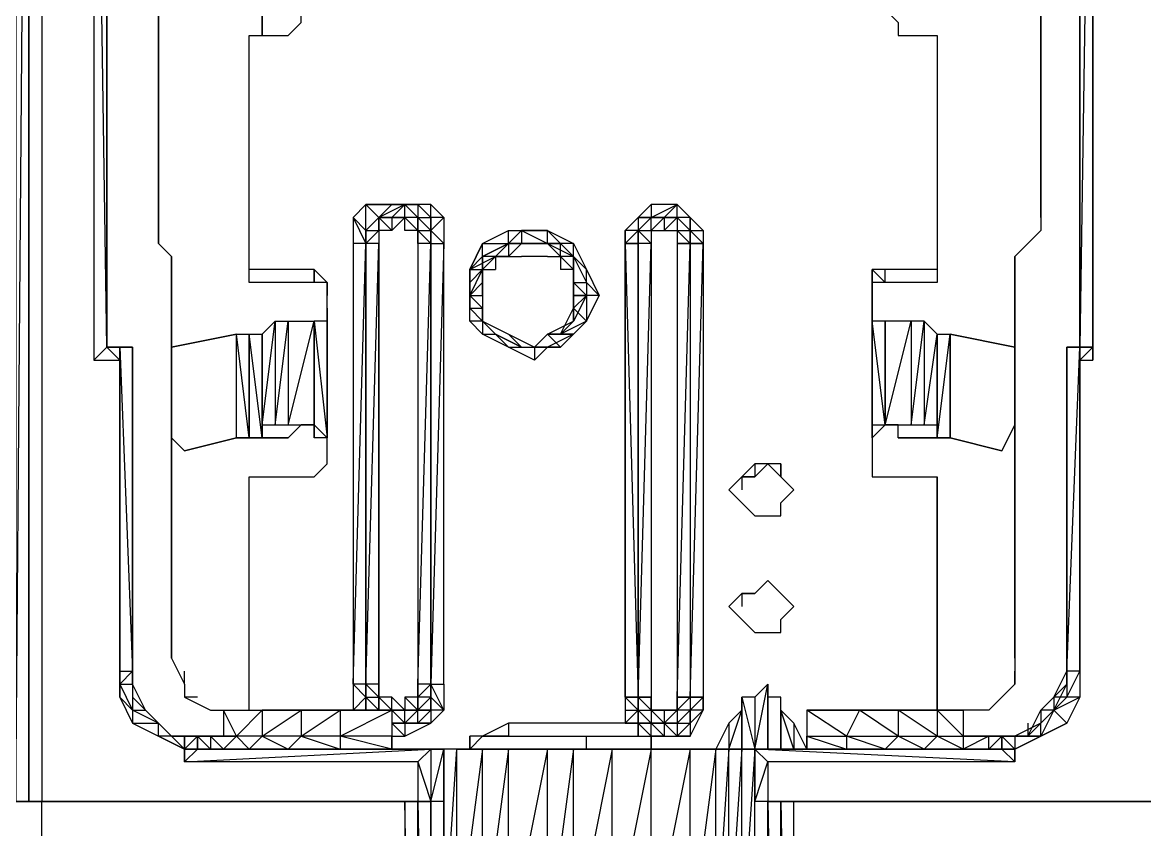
# Model space of a CAD drawing. Extents: x 0 to 105, y 0 to 125.
# Drawn here: x 35.71 to 68.74, y 72.91 to 96.67 of the extents above; entities that cross this region are included whole.
import ezdxf

# ---------------------------------------------------------------- set-up
doc = ezdxf.new("R2010")
doc.units = 0

# ---------------------------------------------------------------- blocks, each defined once
blk = doc.blocks.new('cvs-03')
at = {"extrusion": (0, -2e-16, -1), "flags": 128}
for points in [[(24289.741, 27535.906), (24289.741, 27486.604), (24290.123, 27486.604)], [(24289.741, 27535.906), (24288.978, 27535.906), (24288.978, 27511.075), (24288.596, 27511.075), (24288.596, 27535.524), (24286.306, 27535.524), (24286.306, 27534.761), (24282.108, 27534.761), (24281.726, 27534.761), (24281.345, 27534.379), (24281.345, 27533.998), (24281.345, 27526.364), (24281.345, 27525.96), (24281.726, 27525.579), (24282.108, 27525.579), (24288.215, 27525.579), (24288.215, 27499.603), (24287.451, 27499.603), (24287.451, 27490.443), (24287.451, 27489.68), (24287.07, 27488.916), (24286.306, 27488.535)], [(24258.041, 27535.524), (24258.041, 27511.075), (24257.659, 27511.075), (24257.659, 27535.906), (24256.896, 27535.906), (24256.896, 27486.604), (24268.368, 27486.604)], [(24290.505, 27534.379), (24290.505, 27486.604), (24290.123, 27534.379), (24290.123, 27486.604), (24290.505, 27486.604)], [(24287.833, 27525.579), (24287.833, 27525.197), (24287.833, 27499.985)], [(24287.833, 27519.854), (24287.833, 27499.985), (24287.833, 27525.197), (24287.833, 27499.985)], [(24259.186, 27499.985), (24259.186, 27525.197)], [(24287.451, 27499.985), (24287.833, 27499.985), (24287.451, 27499.985), (24287.07, 27499.985), (24287.07, 27490.443), (24287.07, 27499.985), (24287.07, 27490.443), (24287.07, 27499.985), (24287.833, 27499.985), (24287.833, 27519.854), (24287.451, 27519.854)], [(24285.925, 27519.854), (24285.925, 27518.327), (24286.306, 27518.327), (24286.306, 27517.945), (24286.306, 27517.564), (24286.306, 27503.801), (24286.306, 27503.42), (24286.306, 27503.038), (24285.925, 27502.656)], [(24260.331, 27517.564), (24260.331, 27503.801), (24260.331, 27503.42), (24260.712, 27503.038), (24261.094, 27502.656), (24261.094, 27490.825), (24261.094, 27490.061), (24261.476, 27489.68), (24261.857, 27489.298), (24262.621, 27489.298), (24263.384, 27489.298), (24264.529, 27489.298), (24265.674, 27489.298), (24267.223, 27489.298), (24267.223, 27488.535), (24266.056, 27488.535), (24266.056, 27488.153), (24264.911, 27488.153), (24266.056, 27488.535), (24264.529, 27488.535), (24264.911, 27488.153), (24263.766, 27488.153), (24264.529, 27488.535), (24263.384, 27488.535), (24263.766, 27488.153), (24262.621, 27488.153), (24263.002, 27488.153)], [(24260.331, 27503.801), (24260.331, 27517.564), (24260.331, 27517.945), (24260.712, 27518.327), (24261.094, 27518.327)], [(24264.529, 27511.075), (24264.911, 27510.694), (24264.911, 27509.93), (24264.529, 27509.549), (24264.529, 27509.167), (24263.384, 27509.167), (24263.384, 27502.275), (24264.911, 27502.275), (24265.292, 27502.275), (24265.292, 27501.893), (24265.292, 27501.13), (24265.292, 27497.313), (24265.292, 27496.55), (24265.292, 27496.168), (24264.911, 27496.168), (24263.384, 27496.168)], [(24281.345, 27501.13), (24281.345, 27501.893), (24281.726, 27502.275), (24283.635, 27502.275), (24283.635, 27509.167), (24282.49, 27509.167), (24282.108, 27509.549), (24282.108, 27509.93), (24282.108, 27510.694)], [(24283.635, 27501.893), (24283.635, 27502.275), (24283.635, 27509.167)], [(24263.384, 27509.167), (24263.384, 27502.275), (24263.384, 27501.893), (24264.911, 27501.893), (24265.292, 27501.893)], [(24277.91, 27503.801), (24278.291, 27504.183), (24279.055, 27504.183), (24279.436, 27504.183), (24280.2, 27504.183), (24280.581, 27503.801), (24280.581, 27503.038), (24280.581, 27490.061), (24280.581, 27489.298)], [(24280.2, 27504.183), (24279.436, 27504.183), (24279.818, 27503.801), (24280.2, 27503.42), (24279.818, 27503.801)], [(24278.673, 27503.42), (24278.673, 27503.801), (24279.055, 27503.801), (24278.673, 27503.42), (24279.055, 27503.42), (24279.055, 27503.801), (24279.055, 27504.183), (24279.436, 27503.801), (24279.436, 27503.42), (24279.818, 27503.801)], [(24270.276, 27503.42), (24270.658, 27503.801), (24271.04, 27504.183), (24271.803, 27504.183), (24272.185, 27503.801), (24272.566, 27503.42), (24272.566, 27503.038), (24272.566, 27489.68), (24272.566, 27489.298), (24272.566, 27488.916), (24272.185, 27488.916), (24276.001, 27488.916), (24276.765, 27488.535), (24277.146, 27488.535), (24277.146, 27488.153), (24276.765, 27488.535), (24276.001, 27488.535), (24272.185, 27488.535), (24272.185, 27488.916)], [(24271.04, 27503.801), (24271.04, 27504.183), (24271.803, 27504.183), (24271.803, 27503.801), (24272.185, 27503.801), (24271.803, 27503.801), (24272.185, 27503.801), (24272.185, 27503.42), (24272.185, 27503.038)], [(24280.581, 27503.801), (24280.2, 27503.038), (24280.581, 27503.038)], [(24279.818, 27503.801), (24280.2, 27503.42), (24280.2, 27503.038)], [(24279.436, 27503.801), (24279.055, 27503.801), (24279.436, 27503.42), (24279.818, 27503.42), (24279.818, 27503.038)], [(24279.818, 27503.801), (24279.818, 27503.42), (24279.818, 27503.038)], [(24278.291, 27503.42), (24278.673, 27503.801), (24279.055, 27503.801), (24278.673, 27503.42), (24279.055, 27503.42)], [(24277.91, 27503.801), (24277.91, 27503.038), (24278.291, 27503.42), (24277.91, 27503.801), (24278.291, 27503.801), (24278.291, 27503.42), (24278.291, 27503.038), (24277.91, 27503.038)], [(24271.803, 27503.801), (24271.421, 27503.801), (24271.803, 27503.801), (24271.421, 27503.801), (24271.803, 27503.42), (24271.421, 27503.801), (24271.421, 27503.42), (24271.04, 27503.801), (24271.04, 27503.42)], [(24271.421, 27503.801), (24271.04, 27503.801), (24271.04, 27503.42), (24270.658, 27503.42), (24271.04, 27503.801), (24270.658, 27503.42), (24270.658, 27503.038)], [(24271.04, 27503.801), (24270.658, 27503.42), (24270.658, 27503.038), (24270.276, 27503.038)], [(24276.765, 27502.656), (24277.146, 27502.275), (24276.383, 27502.656), (24276.765, 27502.656), (24276.765, 27503.038), (24276.001, 27503.038), (24276.001, 27503.42), (24275.62, 27503.42), (24275.62, 27503.038), (24275.238, 27503.038), (24274.856, 27503.038), (24274.856, 27503.42), (24275.238, 27503.42), (24275.62, 27503.42), (24276.001, 27503.038), (24276.383, 27502.656), (24276.765, 27502.275)], [(24274.093, 27500.366), (24274.856, 27499.985), (24275.238, 27499.603), (24276.001, 27499.985), (24276.765, 27500.366), (24277.146, 27500.748), (24277.146, 27501.511), (24277.146, 27502.275), (24276.765, 27503.038), (24276.001, 27503.42), (24275.238, 27503.42), (24274.856, 27503.42), (24274.093, 27503.038), (24273.711, 27502.275), (24274.093, 27502.656), (24273.711, 27501.893), (24273.711, 27501.511), (24274.093, 27501.893), (24273.711, 27501.893), (24273.711, 27502.275), (24273.33, 27501.511), (24273.711, 27501.511), (24274.093, 27501.511), (24274.093, 27501.893), (24273.711, 27501.511)], [(24274.856, 27502.656), (24274.475, 27502.656), (24274.475, 27503.038), (24274.856, 27503.038), (24274.475, 27503.038), (24274.856, 27503.42), (24275.62, 27503.42), (24274.856, 27503.038), (24275.62, 27503.038), (24275.238, 27503.038)], [(24272.185, 27503.42), (24271.803, 27503.42), (24271.421, 27503.42), (24271.04, 27503.42), (24271.04, 27503.038), (24270.658, 27503.038)], [(24271.803, 27503.42), (24271.803, 27503.038)], [(24270.658, 27503.42), (24270.276, 27503.038), (24270.276, 27489.68)], [(24270.276, 27503.42), (24270.276, 27503.038)], [(24278.291, 27503.038), (24278.673, 27503.038), (24278.673, 27490.061), (24278.673, 27489.68), (24279.055, 27489.68), (24279.055, 27489.298), (24279.436, 27489.68), (24279.818, 27489.68), (24279.436, 27489.298), (24279.436, 27489.68)], [(24277.91, 27490.061), (24277.91, 27503.038), (24278.291, 27490.061), (24278.291, 27503.038), (24278.291, 27490.061), (24278.291, 27489.68), (24277.91, 27489.298), (24278.291, 27490.061), (24277.91, 27490.061), (24277.91, 27489.298), (24278.291, 27489.298)], [(24276.765, 27503.038), (24277.146, 27502.275), (24276.765, 27502.275), (24277.146, 27501.893), (24277.146, 27501.511), (24276.765, 27502.275), (24276.383, 27502.275)], [(24276.765, 27502.656), (24276.001, 27503.038), (24276.001, 27502.656)], [(24276.001, 27503.038), (24275.238, 27503.038), (24275.62, 27503.038), (24276.001, 27502.656), (24275.62, 27502.656)], [(24275.238, 27503.038), (24274.856, 27503.038), (24274.093, 27502.656), (24274.475, 27502.656), (24274.475, 27502.275)], [(24274.475, 27502.656), (24274.856, 27503.038), (24274.475, 27502.656), (24274.093, 27502.275), (24274.093, 27501.893), (24274.093, 27502.656), (24274.093, 27501.893), (24274.093, 27501.511), (24274.093, 27501.13), (24274.093, 27500.748), (24274.475, 27500.366)], [(24274.475, 27503.038), (24274.093, 27502.656), (24274.475, 27502.656), (24274.093, 27502.275)], [(24274.475, 27503.038), (24274.093, 27502.656), (24274.093, 27502.275), (24274.475, 27502.275)], [(24272.566, 27503.038), (24272.185, 27503.038)], [(24272.185, 27503.038), (24272.185, 27489.68), (24272.185, 27489.298), (24271.803, 27489.298), (24271.803, 27489.68), (24271.803, 27489.298), (24271.803, 27488.916), (24272.185, 27489.298), (24271.803, 27488.916), (24271.421, 27488.916), (24271.421, 27488.535), (24271.803, 27488.535), (24271.421, 27488.535), (24271.04, 27488.535), (24271.421, 27488.916), (24271.04, 27488.916), (24271.04, 27488.535)], [(24270.658, 27503.038), (24270.658, 27489.68)], [(24276.383, 27502.656), (24276.765, 27502.275)], [(24276.383, 27502.656), (24276.383, 27502.275)], [(24275.238, 27502.656), (24275.62, 27502.656)], [(24274.856, 27502.656), (24275.238, 27502.656)], [(24274.093, 27502.656), (24274.093, 27501.893), (24274.093, 27502.275)], [(24261.094, 27490.825), (24261.094, 27502.656)], [(24281.726, 27501.893), (24281.726, 27502.275), (24281.345, 27501.893), (24281.345, 27501.511)], [(24277.146, 27501.893), (24277.146, 27502.275), (24277.146, 27501.893), (24277.146, 27501.511), (24276.765, 27501.511)], [(24276.765, 27502.275), (24276.765, 27501.893), (24277.146, 27501.511), (24276.765, 27501.511)], [(24265.292, 27501.893), (24265.292, 27502.275), (24264.911, 27501.893), (24264.911, 27502.275)], [(24281.345, 27501.511), (24281.345, 27501.893), (24281.726, 27501.893), (24283.635, 27501.893)], [(24281.345, 27501.13), (24281.345, 27501.893)], [(24276.765, 27501.511), (24276.765, 27501.893)], [(24276.765, 27501.511), (24276.765, 27501.893), (24276.765, 27501.13), (24276.765, 27500.748), (24276.001, 27500.366), (24275.238, 27499.985), (24274.856, 27500.366), (24274.093, 27500.748), (24274.093, 27501.13), (24274.093, 27501.893)], [(24273.33, 27501.511), (24273.711, 27501.893)], [(24263.384, 27500.366), (24263.384, 27497.313), (24263.384, 27500.366), (24263.766, 27500.748), (24264.147, 27500.748), (24264.911, 27500.748), (24265.292, 27500.748), (24265.292, 27501.13), (24265.292, 27501.893)], [(24276.765, 27501.511), (24276.765, 27501.13), (24276.765, 27500.748), (24277.146, 27500.748), (24277.146, 27501.13), (24277.146, 27501.511), (24277.146, 27501.13), (24276.765, 27500.748)], [(24277.146, 27501.13), (24276.765, 27501.13), (24277.146, 27501.511), (24276.765, 27501.13), (24276.765, 27500.748)], [(24276.765, 27501.511), (24276.765, 27501.13)], [(24274.093, 27501.511), (24273.711, 27501.511), (24273.711, 27500.748), (24274.475, 27500.366), (24274.093, 27501.13), (24273.711, 27501.511), (24274.093, 27500.748), (24274.093, 27501.13), (24273.711, 27500.748), (24274.093, 27500.366)], [(24274.093, 27501.13), (24273.711, 27501.511)], [(24274.093, 27501.13), (24274.093, 27501.511)], [(24283.253, 27497.313), (24283.253, 27500.366), (24283.253, 27497.695), (24282.871, 27500.748), (24282.871, 27497.695), (24282.49, 27500.748), (24282.49, 27497.695), (24281.726, 27500.748), (24281.726, 27497.695), (24282.108, 27497.695), (24282.49, 27497.313), (24283.635, 27497.313)], [(24283.253, 27500.366), (24282.871, 27500.748), (24282.49, 27500.748), (24281.726, 27500.748), (24281.726, 27497.695), (24281.726, 27500.748)], [(24276.765, 27500.748), (24276.383, 27500.366), (24276.001, 27499.985)], [(24276.383, 27500.366), (24276.765, 27500.748), (24276.383, 27500.366), (24276.001, 27499.985), (24275.238, 27499.985), (24275.238, 27499.603), (24276.001, 27499.985), (24275.62, 27499.985), (24275.238, 27499.985), (24274.856, 27499.985), (24274.475, 27499.985), (24275.238, 27499.985)], [(24264.911, 27497.695), (24265.292, 27497.313), (24265.292, 27500.748), (24265.292, 27497.695)], [(24264.911, 27500.748), (24264.911, 27497.695), (24265.292, 27500.748)], [(24264.911, 27497.695), (24264.147, 27500.748), (24264.147, 27497.695), (24263.766, 27500.748), (24263.766, 27497.695), (24263.384, 27500.366), (24263.384, 27497.695)], [(24284.016, 27497.313), (24284.016, 27500.366), (24285.925, 27499.985), (24284.016, 27500.366)], [(24276.001, 27500.366), (24275.62, 27499.985), (24276.383, 27500.366), (24275.62, 27499.985)], [(24263.384, 27497.313), (24263.384, 27500.366), (24263.002, 27500.366)], [(24263.384, 27497.313), (24263.002, 27500.366), (24263.002, 27497.313)], [(24288.215, 27499.603), (24287.833, 27499.985), (24287.451, 27499.603), (24287.451, 27499.985), (24287.07, 27490.443), (24287.07, 27499.985), (24287.07, 27490.443), (24287.07, 27489.68), (24286.688, 27489.298), (24285.925, 27488.535), (24285.161, 27488.535)], [(24287.833, 27499.985), (24287.07, 27499.985)], [(24258.804, 27499.985), (24259.186, 27499.603), (24258.804, 27499.603), (24258.804, 27499.985), (24259.186, 27499.985)], [(24283.635, 27497.313), (24283.253, 27497.313), (24283.253, 27497.695), (24282.871, 27497.695), (24282.49, 27497.695), (24281.726, 27497.695)], [(24283.253, 27497.313), (24283.635, 27497.313), (24284.016, 27497.313), (24283.635, 27497.313)], [(24283.635, 27489.298), (24283.635, 27496.168), (24281.726, 27496.168), (24281.345, 27496.55), (24281.345, 27497.313)], [(24281.345, 27496.55), (24281.345, 27497.313), (24281.726, 27497.313)], [(24265.292, 27497.313), (24265.292, 27496.55)], [(24263.384, 27497.313), (24263.766, 27497.313), (24264.147, 27497.313), (24263.766, 27497.313), (24264.147, 27497.313)], [(24267.986, 27496.55), (24267.986, 27496.168), (24268.368, 27496.55), (24267.986, 27496.168), (24267.605, 27495.786)], [(24283.635, 27489.298), (24283.635, 27496.168)], [(24269.513, 27495.786), (24269.131, 27496.168), (24269.131, 27495.786)], [(24267.605, 27492.351), (24267.986, 27492.733), (24268.368, 27493.115), (24267.986, 27492.733)], [(24269.513, 27492.351), (24269.131, 27492.733), (24269.131, 27492.351)], [(24285.925, 27490.825), (24285.543, 27490.061), (24285.543, 27490.443)], [(24287.451, 27490.061), (24287.07, 27489.298), (24287.451, 27489.68), (24287.451, 27490.061), (24287.451, 27490.443), (24287.07, 27490.443), (24287.451, 27490.061), (24287.07, 27490.061), (24287.07, 27489.298), (24287.07, 27488.916), (24286.306, 27488.916)], [(24261.476, 27488.535), (24260.712, 27488.535), (24260.331, 27489.298), (24259.949, 27489.68), (24259.567, 27490.443), (24259.567, 27490.061), (24259.567, 27489.68), (24259.949, 27489.298), (24259.186, 27489.68), (24259.567, 27489.68)], [(24261.094, 27490.061), (24261.094, 27490.443)], [(24259.186, 27490.443), (24259.186, 27489.68), (24259.567, 27488.916), (24260.331, 27488.535), (24259.567, 27488.916), (24259.949, 27489.298), (24260.331, 27488.535), (24261.094, 27488.535), (24260.331, 27488.535), (24260.331, 27488.916)], [(24284.398, 27489.298), (24283.253, 27489.298), (24282.108, 27489.298), (24280.963, 27489.298), (24279.436, 27489.298), (24279.436, 27488.535), (24280.963, 27488.535), (24279.436, 27489.298), (24280.963, 27489.298), (24280.963, 27488.535), (24282.108, 27488.535), (24280.963, 27489.298), (24282.108, 27489.298), (24282.108, 27488.535), (24283.253, 27488.535), (24282.108, 27489.298), (24283.253, 27489.298), (24283.253, 27488.535), (24284.016, 27488.535), (24284.398, 27488.535), (24284.78, 27488.535), (24284.016, 27488.535), (24284.78, 27488.535), (24285.161, 27488.535), (24285.543, 27488.535), (24285.925, 27488.535), (24285.543, 27488.153), (24286.306, 27488.535), (24286.306, 27488.916), (24287.07, 27489.298), (24286.688, 27489.298), (24287.07, 27490.061), (24287.07, 27489.68), (24286.688, 27489.298), (24286.306, 27488.916)], [(24285.543, 27490.061), (24285.543, 27489.68)], [(24280.581, 27490.061), (24280.2, 27489.68)], [(24279.818, 27490.061), (24279.818, 27489.68), (24279.818, 27489.298), (24280.2, 27489.68), (24279.818, 27489.68), (24280.2, 27490.061), (24280.2, 27489.298), (24280.2, 27489.68), (24280.2, 27489.298), (24279.818, 27489.298), (24279.818, 27489.68), (24279.436, 27489.298), (24279.055, 27488.916), (24279.055, 27489.298)], [(24278.673, 27489.298), (24278.291, 27489.298), (24278.291, 27489.68), (24278.673, 27489.298), (24278.291, 27489.68), (24278.673, 27489.68), (24278.673, 27490.061)], [(24259.949, 27489.298), (24259.567, 27490.061), (24259.949, 27489.68)], [(24285.161, 27489.68), (24285.543, 27489.68), (24284.78, 27489.298), (24284.398, 27489.298), (24284.398, 27488.535)], [(24272.566, 27489.68), (24272.185, 27489.68), (24272.185, 27489.298)], [(24270.658, 27489.68), (24271.04, 27489.68)], [(24270.658, 27489.298), (24270.276, 27489.68), (24270.276, 27489.298)], [(24270.658, 27489.68), (24270.276, 27489.68), (24270.276, 27489.298), (24270.276, 27489.68)], [(24268.75, 27489.68), (24269.131, 27489.68), (24269.131, 27489.298), (24269.513, 27488.916), (24269.895, 27488.153)], [(24269.513, 27488.153), (24269.131, 27489.298), (24269.131, 27488.153), (24269.131, 27489.68), (24268.75, 27488.153)], [(24267.605, 27488.916), (24267.605, 27488.153), (24267.986, 27489.298), (24267.986, 27488.153), (24267.986, 27489.68), (24268.368, 27489.68)], [(24267.223, 27488.153), (24267.605, 27488.916), (24267.986, 27489.298), (24267.986, 27489.68)], [(24286.688, 27489.298), (24286.306, 27488.916)], [(24280.2, 27489.298), (24279.818, 27489.298)], [(24279.436, 27489.298), (24279.436, 27488.535), (24279.436, 27488.153)], [(24279.436, 27488.535), (24279.055, 27488.535), (24278.291, 27488.916), (24277.91, 27489.298)], [(24279.055, 27488.916), (24278.291, 27488.916), (24278.673, 27488.916), (24278.673, 27489.298)], [(24278.673, 27489.298), (24278.291, 27489.298), (24278.673, 27488.916)], [(24278.291, 27489.298), (24278.291, 27488.916)], [(24272.185, 27488.535), (24271.803, 27488.535), (24271.803, 27488.153), (24271.803, 27488.535), (24271.421, 27488.535), (24270.658, 27488.535), (24271.04, 27488.535), (24270.658, 27488.916), (24270.658, 27489.298), (24271.04, 27488.916), (24270.658, 27488.916), (24270.658, 27488.535), (24270.276, 27489.298), (24270.658, 27489.298), (24270.658, 27488.916), (24270.276, 27489.298), (24270.658, 27488.916)], [(24267.223, 27489.298), (24267.223, 27488.535), (24267.223, 27488.153), (24267.223, 27488.535), (24266.056, 27488.153)], [(24262.621, 27489.298), (24262.621, 27488.535), (24262.239, 27488.535), (24261.857, 27488.535), (24261.476, 27488.535), (24261.094, 27488.535)], [(24286.306, 27488.916), (24285.925, 27488.535), (24285.161, 27488.535)], [(24279.055, 27488.916), (24279.436, 27488.916)], [(24276.001, 27488.916), (24276.001, 27488.535), (24276.765, 27488.535), (24277.146, 27488.153), (24277.146, 27488.535)], [(24272.185, 27488.916), (24271.803, 27488.535), (24271.803, 27488.153)], [(24271.421, 27488.916), (24271.04, 27488.916)], [(24269.513, 27488.916), (24269.513, 27488.153)], [(24260.712, 27488.916), (24260.712, 27488.535), (24261.476, 27488.535)], [(24260.331, 27488.916), (24260.712, 27488.535), (24261.094, 27488.535), (24261.476, 27488.535)], [(24260.331, 27488.916), (24261.094, 27488.535)], [(24285.161, 27488.153), (24285.161, 27488.535), (24285.543, 27488.153)], [(24262.621, 27488.535), (24261.857, 27488.535), (24262.621, 27488.153), (24261.857, 27488.153), (24268.75, 27488.153), (24269.131, 27488.153), (24269.513, 27488.153), (24269.895, 27488.153), (24270.658, 27488.153), (24271.803, 27488.153), (24272.948, 27488.153), (24274.093, 27488.153), (24274.856, 27488.153), (24276.001, 27488.153), (24276.765, 27488.153), (24277.528, 27488.153), (24277.91, 27488.153), (24285.161, 27488.153), (24285.161, 27488.535)], [(24285.161, 27488.535), (24285.161, 27488.153), (24284.78, 27488.153)], [(24285.161, 27488.535), (24284.78, 27488.535), (24284.398, 27488.535)], [(24284.78, 27488.153), (24284.398, 27488.153), (24283.635, 27488.153), (24283.253, 27488.535), (24282.49, 27488.153), (24283.635, 27488.153), (24282.49, 27488.153), (24283.253, 27488.153), (24284.016, 27488.153), (24284.398, 27488.153), (24284.016, 27488.535), (24283.635, 27488.153), (24283.253, 27488.153), (24284.398, 27488.153)], [(24279.436, 27488.153), (24279.436, 27488.535), (24279.436, 27488.153), (24280.963, 27488.153), (24279.436, 27488.153), (24280.963, 27488.153)], [(24273.711, 27488.153), (24273.711, 27488.535)], [(24261.476, 27488.535), (24261.857, 27488.153), (24261.476, 27488.153), (24261.094, 27488.153), (24261.094, 27487.771), (24268.368, 27487.771), (24268.368, 27486.604), (24268.75, 27486.604), (24268.368, 27487.771), (24268.75, 27488.153)], [(24263.766, 27488.153), (24262.621, 27488.153), (24263.766, 27488.153), (24262.621, 27488.153), (24263.384, 27488.535), (24262.621, 27488.535), (24262.621, 27488.153), (24262.239, 27488.153), (24261.857, 27488.153), (24261.857, 27488.535), (24261.476, 27488.535)], [(24261.476, 27488.535), (24261.094, 27488.153), (24261.094, 27487.771)], [(24285.161, 27488.153), (24277.91, 27488.153)], [(24278.291, 27488.153), (24278.291, 27486.604), (24277.91, 27488.153), (24277.91, 27486.604), (24278.291, 27486.604), (24278.291, 27465.971)], [(24277.91, 27482.405), (24277.91, 27486.604), (24277.91, 27482.405), (24277.91, 27488.153)], [(24277.528, 27482.405), (24277.528, 27488.153), (24276.765, 27488.153), (24277.528, 27482.405)], [(24276.765, 27482.405), (24276.765, 27488.153), (24276.001, 27488.153), (24276.765, 27482.405)], [(24276.001, 27482.405), (24276.001, 27488.153), (24274.856, 27488.153), (24276.001, 27482.405)], [(24274.856, 27482.405), (24274.856, 27488.153), (24274.093, 27488.153), (24274.856, 27482.405)], [(24274.093, 27482.405), (24274.093, 27488.153), (24272.948, 27488.153), (24274.093, 27482.405)], [(24272.948, 27482.405), (24272.948, 27488.153), (24271.803, 27488.153), (24272.948, 27482.405)], [(24271.803, 27482.405), (24271.803, 27488.153), (24270.658, 27488.153), (24271.803, 27482.405)], [(24270.658, 27482.405), (24270.658, 27488.153), (24269.895, 27488.153), (24270.658, 27482.405)], [(24269.895, 27482.405), (24269.895, 27488.153), (24269.513, 27488.153), (24269.895, 27482.405)], [(24269.513, 27482.405), (24269.513, 27488.153), (24269.131, 27488.153), (24269.513, 27482.405)], [(24269.131, 27482.405), (24269.131, 27488.153), (24268.75, 27488.153), (24269.131, 27482.405)], [(24268.75, 27482.405), (24268.75, 27486.604)], [(24261.476, 27488.153), (24261.094, 27487.771), (24268.75, 27488.153), (24261.857, 27488.153)], [(24278.673, 27487.771), (24278.673, 27486.604), (24289.741, 27486.604)], [(24278.673, 27487.771), (24278.291, 27486.604), (24278.673, 27486.604)], [(24277.91, 27486.604), (24278.291, 27486.604), (24278.673, 27486.604), (24289.741, 27486.604), (24290.123, 27486.604), (24290.505, 27486.604), (24290.886, 27486.604), (24291.65, 27486.604), (24292.031, 27486.604), (24292.413, 27486.604), (24303.481, 27486.604), (24303.863, 27486.604)], [(24303.1, 27465.208), (24303.481, 27465.59), (24303.481, 27465.971), (24303.481, 27486.604), (24303.1, 27486.604), (24292.031, 27486.604), (24291.65, 27486.604), (24290.886, 27486.604), (24289.741, 27486.604), (24279.055, 27486.604), (24278.673, 27486.604), (24278.291, 27486.604)], [(24289.741, 27465.971), (24289.741, 27486.604), (24279.055, 27486.604), (24279.055, 27465.971), (24279.055, 27465.59), (24289.741, 27465.59), (24289.741, 27465.208), (24289.741, 27465.59), (24289.741, 27465.971), (24289.741, 27486.604), (24290.886, 27486.604)], [(24279.055, 27465.971), (24278.673, 27465.971), (24279.055, 27486.604), (24278.673, 27486.604)], [(24278.673, 27465.59), (24278.291, 27465.971), (24278.291, 27486.604), (24278.673, 27486.604)], [(24277.91, 27482.405), (24277.528, 27482.405), (24276.765, 27482.405), (24276.001, 27482.405), (24274.856, 27482.405), (24274.093, 27482.405), (24272.948, 27482.405), (24271.803, 27482.405), (24270.658, 27482.405), (24269.895, 27482.405), (24269.513, 27482.405), (24269.131, 27482.405), (24268.75, 27482.405), (24268.368, 27482.405), (24268.75, 27482.405), (24268.75, 27486.604)], [(24243.156, 27486.604), (24243.537, 27486.604), (24254.606, 27486.604), (24254.987, 27486.604), (24255.369, 27486.604), (24255.751, 27486.604), (24256.132, 27486.604), (24256.514, 27486.604), (24256.896, 27486.604), (24268.368, 27486.604), (24268.75, 27486.604)], [(24268.368, 27465.971), (24268.368, 27486.604), (24267.986, 27486.604), (24267.605, 27486.604), (24256.896, 27486.604), (24255.751, 27486.604), (24254.987, 27486.604), (24254.606, 27486.604), (24243.919, 27486.604), (24243.537, 27486.604), (24243.156, 27486.604)], [(24261.857, 27465.208), (24261.857, 27465.59), (24261.857, 27465.971), (24256.896, 27465.971), (24256.896, 27486.604), (24267.605, 27486.604)], [(24258.804, 27486.604), (24258.422, 27486.604)]]:
    blk.add_lwpolyline(points, dxfattribs=at)
for points in [[(24290.123, 27486.604), (24290.123, 27534.379)], [(24287.833, 27499.985), (24287.07, 27499.985), (24287.833, 27499.985), (24288.215, 27525.579), (24287.833, 27525.579)], [(24258.804, 27499.985), (24258.804, 27525.579), (24259.186, 27499.985)], [(24258.804, 27525.579), (24258.804, 27499.603), (24258.804, 27525.579)], [(24287.833, 27499.985), (24287.833, 27525.197)], [(24259.186, 27525.197), (24259.186, 27499.985), (24259.186, 27525.197)], [(24259.186, 27525.197), (24259.186, 27499.985), (24259.186, 27525.197)], [(24259.186, 27499.985), (24259.186, 27525.197), (24259.186, 27499.985)], [(24286.306, 27517.945), (24286.306, 27503.038)], [(24286.306, 27517.564), (24286.306, 27503.801), (24286.306, 27517.564)], [(24283.253, 27509.167), (24283.253, 27511.075), (24283.253, 27509.167)], [(24279.818, 27503.801), (24280.2, 27503.42), (24280.2, 27504.183), (24279.818, 27503.801), (24280.2, 27503.42)], [(24279.818, 27503.801), (24279.436, 27504.183), (24279.818, 27503.801), (24279.436, 27504.183), (24279.055, 27504.183)], [(24279.436, 27504.183), (24279.055, 27504.183), (24279.436, 27504.183), (24279.055, 27504.183)], [(24278.673, 27503.801), (24279.055, 27504.183)], [(24278.673, 27503.801), (24279.055, 27504.183)], [(24278.673, 27503.801), (24278.291, 27503.801), (24278.291, 27503.42), (24278.673, 27503.801), (24278.291, 27503.801), (24278.673, 27504.183), (24278.291, 27503.801), (24278.291, 27504.183), (24278.673, 27504.183), (24279.055, 27504.183), (24278.673, 27504.183)], [(24271.803, 27503.801), (24271.04, 27504.183), (24271.421, 27503.801), (24271.803, 27503.801)], [(24271.04, 27503.801), (24270.658, 27503.42), (24270.658, 27503.801), (24270.658, 27503.42), (24270.658, 27503.801), (24271.04, 27504.183), (24270.658, 27503.801)], [(24280.581, 27503.801), (24280.2, 27503.038), (24280.2, 27503.42), (24280.581, 27503.801)], [(24280.2, 27503.42), (24279.818, 27503.42), (24279.818, 27503.801), (24280.2, 27503.42)], [(24279.818, 27503.801), (24279.436, 27503.801)], [(24279.436, 27503.801), (24279.055, 27503.801)], [(24278.673, 27503.42), (24278.291, 27503.42), (24278.673, 27503.801)], [(24278.291, 27503.42), (24278.291, 27503.038), (24278.291, 27503.42), (24278.291, 27503.801), (24278.291, 27503.42)], [(24272.185, 27503.801), (24272.566, 27503.42), (24272.185, 27503.801)], [(24272.185, 27503.42), (24272.566, 27503.42), (24272.185, 27503.801)], [(24272.185, 27503.42), (24271.803, 27503.42), (24271.803, 27503.801), (24272.185, 27503.42)], [(24271.803, 27503.801), (24272.185, 27503.801), (24271.803, 27503.801)], [(24271.421, 27503.801), (24271.04, 27503.801)], [(24271.421, 27503.801), (24271.04, 27503.801), (24271.421, 27503.801)], [(24280.2, 27503.42), (24280.2, 27503.038), (24280.2, 27503.42)], [(24280.2, 27503.038), (24280.2, 27503.42)], [(24279.818, 27503.038), (24280.2, 27503.038), (24279.818, 27503.42)], [(24278.673, 27503.038), (24278.673, 27503.42)], [(24278.673, 27490.061), (24278.291, 27503.038), (24278.673, 27503.42), (24278.673, 27503.038)], [(24278.291, 27503.038), (24278.291, 27503.42), (24278.291, 27503.038)], [(24278.291, 27503.42), (24278.291, 27503.038)], [(24274.856, 27503.42), (24274.475, 27503.038), (24274.856, 27503.42)], [(24272.566, 27503.42), (24272.566, 27503.038)], [(24272.566, 27503.038), (24272.185, 27489.68), (24272.185, 27503.038), (24272.566, 27503.038), (24272.185, 27503.038), (24272.185, 27503.42)], [(24272.185, 27503.42), (24272.185, 27503.038)], [(24272.185, 27503.42), (24271.803, 27503.038), (24272.185, 27503.038)], [(24270.658, 27503.038), (24271.04, 27503.42)], [(24270.658, 27503.42), (24270.658, 27503.038), (24270.658, 27503.42)], [(24270.658, 27503.42), (24270.276, 27503.038), (24270.658, 27503.42), (24270.276, 27503.42), (24270.276, 27503.038)], [(24280.2, 27503.038), (24280.2, 27490.061), (24280.581, 27490.061)], [(24280.2, 27503.038), (24280.2, 27490.061)], [(24279.818, 27503.038), (24279.818, 27490.061), (24280.2, 27490.061)], [(24280.2, 27490.061), (24280.2, 27503.038)], [(24280.2, 27503.038), (24280.2, 27490.061)], [(24279.818, 27490.061), (24279.818, 27503.038)], [(24276.765, 27502.656), (24276.001, 27503.038)], [(24276.001, 27503.038), (24276.383, 27502.656), (24276.001, 27503.038)], [(24275.62, 27503.038), (24276.001, 27503.038), (24275.62, 27503.038)], [(24274.475, 27503.038), (24274.093, 27502.656), (24274.093, 27503.038)], [(24272.566, 27503.038), (24272.566, 27489.68), (24272.566, 27503.038)], [(24272.185, 27503.038), (24272.185, 27489.68), (24272.185, 27503.038)], [(24272.185, 27489.68), (24272.185, 27503.038)], [(24271.803, 27489.68), (24272.185, 27489.68), (24271.803, 27503.038)], [(24271.04, 27489.68), (24270.658, 27503.038), (24271.04, 27503.038)], [(24270.658, 27489.68), (24270.276, 27503.038), (24270.658, 27503.038)], [(24285.925, 27490.825), (24285.925, 27502.656)], [(24276.383, 27502.656), (24276.765, 27502.275), (24276.383, 27502.656), (24276.001, 27502.656)], [(24276.765, 27501.893), (24276.765, 27502.656), (24276.765, 27502.275), (24276.765, 27501.893)], [(24281.726, 27501.893), (24281.726, 27502.275)], [(24276.765, 27501.511), (24276.765, 27501.893)], [(24274.093, 27501.511), (24274.093, 27501.893)], [(24265.292, 27501.511), (24265.292, 27501.893)], [(24273.711, 27500.748), (24273.33, 27501.511), (24273.711, 27501.511)], [(24281.345, 27500.748), (24281.345, 27497.313), (24281.345, 27501.13), (24281.345, 27500.748)], [(24276.765, 27501.13), (24276.765, 27500.748)], [(24281.726, 27500.748), (24281.345, 27497.313), (24281.345, 27500.748), (24281.726, 27500.748)], [(24276.765, 27500.366), (24276.383, 27500.366), (24276.765, 27500.748)], [(24273.711, 27500.748), (24274.093, 27500.366)], [(24265.292, 27500.748), (24265.292, 27497.313), (24265.292, 27500.748)], [(24264.911, 27497.695), (24264.911, 27500.748), (24264.911, 27497.695)], [(24283.635, 27497.313), (24284.016, 27500.366), (24283.635, 27500.366)], [(24283.635, 27500.366), (24283.253, 27500.366), (24283.253, 27497.313), (24283.635, 27500.366)], [(24283.635, 27500.366), (24283.635, 27497.313)], [(24283.635, 27497.313), (24283.635, 27500.366)], [(24283.635, 27497.313), (24283.635, 27500.366)], [(24274.856, 27500.366), (24275.238, 27499.985), (24274.856, 27500.366), (24274.475, 27499.985), (24275.238, 27499.985)], [(24274.856, 27500.366), (24274.475, 27500.366), (24274.093, 27500.366), (24274.475, 27499.985), (24274.093, 27500.366), (24274.856, 27500.366), (24274.475, 27500.366)], [(24263.384, 27500.366), (24263.384, 27497.313), (24263.384, 27500.366)], [(24263.384, 27497.313), (24263.384, 27500.366), (24263.384, 27497.313)], [(24263.002, 27500.366), (24263.002, 27497.313), (24263.002, 27500.366)], [(24263.002, 27500.366), (24263.002, 27497.313)], [(24261.094, 27499.985), (24263.002, 27500.366)], [(24287.451, 27499.985), (24287.833, 27499.985)], [(24287.833, 27499.985), (24287.07, 27499.985)], [(24287.451, 27490.443), (24287.451, 27499.985)], [(24259.567, 27499.985), (24259.567, 27490.443), (24259.567, 27499.985), (24259.567, 27490.443)], [(24259.567, 27499.985), (24259.567, 27490.443), (24259.567, 27499.985), (24259.186, 27499.985)], [(24259.567, 27499.985), (24259.567, 27490.443), (24259.186, 27499.985), (24259.567, 27499.985)], [(24259.186, 27499.985), (24259.567, 27499.985), (24259.186, 27499.985)], [(24259.186, 27499.985), (24259.567, 27499.985)], [(24259.186, 27499.985), (24259.567, 27499.985)], [(24259.186, 27499.985), (24259.186, 27490.443), (24259.186, 27499.603), (24259.186, 27499.985)], [(24281.726, 27497.695), (24281.726, 27497.313)], [(24281.726, 27497.695), (24281.345, 27497.313)], [(24265.292, 27497.695), (24265.292, 27497.313)], [(24265.292, 27497.313), (24265.292, 27497.695), (24264.911, 27497.695), (24265.292, 27497.313)], [(24264.147, 27497.695), (24263.766, 27497.695), (24263.384, 27497.695), (24263.384, 27497.313), (24264.529, 27497.313), (24264.529, 27497.695), (24264.911, 27497.695)], [(24263.002, 27497.313), (24261.476, 27496.931), (24261.094, 27497.695), (24261.476, 27496.931)], [(24285.925, 27497.313), (24285.543, 27496.931), (24284.016, 27497.313), (24285.543, 27496.931)], [(24284.016, 27497.313), (24283.635, 27497.313)], [(24283.253, 27497.313), (24283.635, 27497.313)], [(24283.253, 27497.313), (24283.635, 27497.313)], [(24283.635, 27497.313), (24282.871, 27497.313), (24283.253, 27497.313), (24282.871, 27497.313)], [(24283.253, 27497.313), (24283.635, 27497.313)], [(24282.49, 27497.313), (24283.253, 27497.313)], [(24283.253, 27497.313), (24282.871, 27497.313), (24282.49, 27497.313), (24283.253, 27497.313)], [(24282.871, 27497.313), (24282.49, 27497.313)], [(24264.529, 27497.313), (24263.384, 27497.313)], [(24263.766, 27497.313), (24264.147, 27497.313), (24264.529, 27497.313)], [(24263.384, 27497.313), (24263.766, 27497.313)], [(24263.384, 27497.313), (24263.766, 27497.313), (24263.384, 27497.313), (24263.766, 27497.313)], [(24263.002, 27497.313), (24263.384, 27497.313), (24263.766, 27497.313), (24263.002, 27497.313), (24263.384, 27497.313)], [(24263.384, 27497.313), (24263.002, 27497.313), (24263.384, 27497.313), (24263.002, 27497.313)], [(24269.513, 27495.786), (24269.131, 27495.405), (24268.75, 27495.023), (24268.368, 27495.023), (24267.986, 27495.023), (24267.986, 27495.405), (24267.605, 27495.786), (24267.986, 27496.168), (24267.986, 27496.55), (24268.368, 27496.55), (24268.75, 27496.55), (24269.131, 27496.168)], [(24268.75, 27496.168), (24268.368, 27496.55), (24268.75, 27496.55)], [(24268.75, 27496.168), (24269.131, 27496.168), (24268.75, 27496.168)], [(24263.384, 27489.298), (24263.384, 27496.168)], [(24269.131, 27491.97), (24268.75, 27491.588), (24268.368, 27491.588), (24267.986, 27491.588), (24267.986, 27491.97), (24267.605, 27492.351), (24267.986, 27492.733), (24268.368, 27493.115), (24268.75, 27492.733), (24269.131, 27492.733), (24269.513, 27492.351)], [(24268.368, 27493.115), (24268.75, 27492.733), (24268.368, 27493.115)], [(24268.75, 27492.733), (24269.131, 27492.733), (24268.75, 27492.733)], [(24287.07, 27490.061), (24287.07, 27490.443)], [(24259.567, 27490.061), (24259.567, 27490.443)], [(24259.567, 27490.443), (24259.567, 27489.68), (24259.186, 27490.443), (24259.567, 27490.443)], [(24280.2, 27489.68), (24280.2, 27490.061)], [(24280.2, 27489.68), (24280.2, 27490.061)], [(24280.2, 27490.061), (24280.2, 27489.68), (24280.2, 27490.061)], [(24279.818, 27489.68), (24279.818, 27490.061)], [(24278.673, 27489.68), (24278.291, 27490.061), (24278.673, 27490.061)], [(24278.291, 27489.298), (24278.291, 27490.061), (24278.291, 27489.68)], [(24278.291, 27489.68), (24278.291, 27490.061)], [(24278.291, 27490.061), (24278.291, 27489.68), (24278.291, 27490.061)], [(24268.75, 27489.68), (24268.75, 27488.153), (24268.368, 27490.061), (24268.368, 27488.153), (24268.368, 27489.68), (24268.368, 27490.061)], [(24280.581, 27489.298), (24280.2, 27489.68), (24280.2, 27489.298)], [(24280.2, 27489.298), (24280.2, 27489.68)], [(24278.673, 27489.298), (24279.055, 27489.298), (24278.673, 27489.298), (24279.055, 27489.68), (24279.055, 27489.298)], [(24278.673, 27489.298), (24278.673, 27489.68)], [(24278.291, 27489.68), (24278.291, 27489.298), (24278.291, 27489.68)], [(24272.566, 27489.298), (24272.185, 27489.298), (24272.566, 27489.68)], [(24272.566, 27489.68), (24272.185, 27489.68), (24272.566, 27489.68)], [(24272.185, 27489.68), (24272.185, 27489.298)], [(24271.421, 27489.298), (24271.421, 27488.916), (24271.803, 27488.916), (24272.185, 27489.298), (24272.185, 27489.68), (24271.803, 27489.68), (24272.185, 27489.68), (24271.803, 27489.298), (24271.421, 27489.298), (24271.04, 27489.298), (24271.04, 27489.68), (24271.04, 27489.298)], [(24270.658, 27489.68), (24270.658, 27489.298), (24271.04, 27489.298), (24270.658, 27489.68), (24271.04, 27489.68)], [(24270.658, 27489.68), (24271.04, 27489.298), (24270.658, 27489.68)], [(24270.658, 27489.68), (24270.658, 27489.298), (24270.276, 27489.68)], [(24259.949, 27489.298), (24259.567, 27489.68), (24259.949, 27489.68)], [(24286.688, 27489.298), (24286.306, 27488.916), (24286.688, 27489.298)], [(24284.398, 27489.298), (24283.253, 27489.298), (24284.016, 27488.535), (24284.398, 27489.298)], [(24279.818, 27489.298), (24280.2, 27489.298)], [(24279.436, 27489.298), (24279.055, 27489.298), (24279.436, 27489.298)], [(24279.055, 27489.298), (24279.436, 27489.298)], [(24278.673, 27489.298), (24279.055, 27488.916)], [(24278.291, 27489.298), (24278.673, 27489.298)], [(24272.566, 27488.916), (24272.185, 27488.916), (24272.185, 27489.298)], [(24271.803, 27488.916), (24272.185, 27489.298), (24272.185, 27488.916), (24271.803, 27488.916), (24272.185, 27489.298)], [(24271.803, 27489.298), (24271.803, 27488.916), (24271.421, 27488.916), (24271.803, 27489.298)], [(24271.421, 27489.298), (24271.803, 27489.298)], [(24271.421, 27489.298), (24271.04, 27489.298)], [(24271.421, 27488.916), (24271.04, 27489.298), (24271.04, 27488.916)], [(24267.223, 27489.298), (24265.674, 27489.298), (24266.056, 27488.535), (24267.223, 27489.298)], [(24264.529, 27488.535), (24265.674, 27489.298), (24264.529, 27489.298)], [(24263.384, 27488.535), (24264.529, 27489.298), (24263.384, 27489.298)], [(24262.621, 27488.535), (24263.384, 27489.298), (24262.621, 27489.298)], [(24260.331, 27488.916), (24259.949, 27489.298), (24260.331, 27489.298)], [(24260.331, 27488.916), (24259.949, 27489.298)], [(24286.306, 27488.916), (24285.925, 27488.535)], [(24286.306, 27488.916), (24285.925, 27488.535), (24286.306, 27488.916)], [(24279.055, 27488.916), (24279.436, 27488.916), (24279.055, 27488.916), (24279.055, 27488.535), (24279.436, 27488.916)], [(24278.673, 27488.916), (24279.055, 27488.916), (24278.673, 27488.916)], [(24271.803, 27488.916), (24272.185, 27488.916), (24271.803, 27488.535), (24271.803, 27488.916)], [(24272.185, 27488.535), (24272.185, 27488.916)], [(24271.803, 27488.916), (24271.421, 27488.535), (24271.803, 27488.916), (24271.421, 27488.916), (24271.803, 27488.916)], [(24285.925, 27488.535), (24286.306, 27488.535), (24285.543, 27488.153), (24285.925, 27488.535)], [(24285.925, 27488.535), (24285.161, 27488.535)], [(24285.543, 27488.153), (24285.161, 27488.535), (24285.543, 27488.535)], [(24285.543, 27488.153), (24285.543, 27487.771), (24285.543, 27488.153), (24285.543, 27488.535), (24285.543, 27488.153)], [(24285.161, 27488.153), (24285.543, 27488.153), (24285.161, 27488.153), (24285.161, 27488.535), (24285.543, 27488.153)], [(24284.78, 27488.535), (24285.161, 27488.535), (24284.78, 27488.535)], [(24285.161, 27488.153), (24285.161, 27488.535), (24284.78, 27488.153)], [(24285.161, 27488.535), (24285.161, 27488.153), (24285.161, 27488.535)], [(24285.161, 27488.153), (24285.161, 27488.535), (24285.161, 27488.153)], [(24284.78, 27488.535), (24284.78, 27488.153), (24284.398, 27488.153)], [(24282.49, 27488.153), (24280.963, 27488.153), (24282.108, 27488.153), (24282.49, 27488.153), (24282.108, 27488.535), (24280.963, 27488.153)], [(24280.963, 27488.535), (24280.963, 27488.153), (24279.436, 27488.153)], [(24271.803, 27488.535), (24271.803, 27488.153)], [(24262.239, 27488.535), (24261.857, 27488.535), (24262.239, 27488.535), (24262.621, 27488.535)], [(24261.476, 27488.535), (24261.476, 27488.153), (24261.857, 27488.153), (24261.476, 27488.153), (24261.094, 27487.771), (24261.094, 27488.153), (24261.476, 27488.153)], [(24261.476, 27488.153), (24261.476, 27488.535), (24261.476, 27488.153), (24261.857, 27488.153)], [(24261.857, 27488.535), (24261.476, 27488.535), (24261.857, 27488.535)], [(24261.476, 27488.153), (24261.476, 27488.535)], [(24261.476, 27488.535), (24261.476, 27488.153)], [(24261.094, 27488.535), (24261.476, 27488.535)], [(24261.094, 27488.153), (24260.331, 27488.535), (24261.094, 27488.153), (24260.331, 27488.535), (24261.094, 27488.535)], [(24285.543, 27488.153), (24285.543, 27487.771)], [(24285.161, 27488.153), (24285.543, 27487.771), (24285.161, 27488.153), (24285.543, 27488.153)], [(24285.543, 27488.153), (24285.543, 27487.771), (24285.161, 27488.153)], [(24278.673, 27487.771), (24285.543, 27487.771), (24278.291, 27488.153)], [(24284.78, 27488.153), (24285.161, 27488.153), (24284.78, 27488.153)], [(24285.161, 27488.153), (24278.291, 27488.153), (24277.91, 27488.153)], [(24277.91, 27488.153), (24285.161, 27488.153)], [(24277.91, 27486.604), (24277.91, 27488.153)], [(24277.91, 27488.153), (24277.91, 27486.604)], [(24277.91, 27486.604), (24277.91, 27488.153)], [(24277.91, 27482.405), (24277.91, 27488.153), (24277.91, 27482.405)], [(24277.91, 27482.405), (24277.528, 27488.153), (24277.91, 27488.153)], [(24268.75, 27488.153), (24268.75, 27486.604)], [(24268.75, 27486.604), (24268.75, 27488.153)], [(24268.75, 27486.604), (24268.75, 27488.153)], [(24268.75, 27486.604), (24268.75, 27488.153)], [(24261.857, 27488.153), (24268.75, 27488.153), (24261.857, 27488.153)], [(24261.857, 27488.153), (24268.75, 27488.153), (24261.476, 27488.153), (24261.857, 27488.153)], [(24261.476, 27488.153), (24268.75, 27488.153), (24261.476, 27488.153)], [(24266.056, 27488.153), (24267.223, 27488.153)], [(24267.223, 27488.153), (24266.056, 27488.153)], [(24261.094, 27487.771), (24261.094, 27488.153)], [(24278.673, 27465.971), (24278.673, 27486.604)], [(24278.673, 27465.971), (24278.673, 27486.604), (24278.291, 27465.971)], [(24268.368, 27486.604), (24268.368, 27465.971)], [(24268.368, 27486.604), (24267.986, 27465.971), (24267.986, 27486.604), (24268.368, 27486.604)], [(24267.986, 27486.604), (24267.605, 27465.971), (24267.605, 27486.604), (24267.986, 27486.604)]]:
    blk.add_lwpolyline(points, close=True, dxfattribs=at)

msp = doc.modelspace()

# ---------------------------------------------------------------- block references
msp.add_blockref('cvs-03', (24326.022, -27412.875))

doc.saveas('drawing.dxf')
